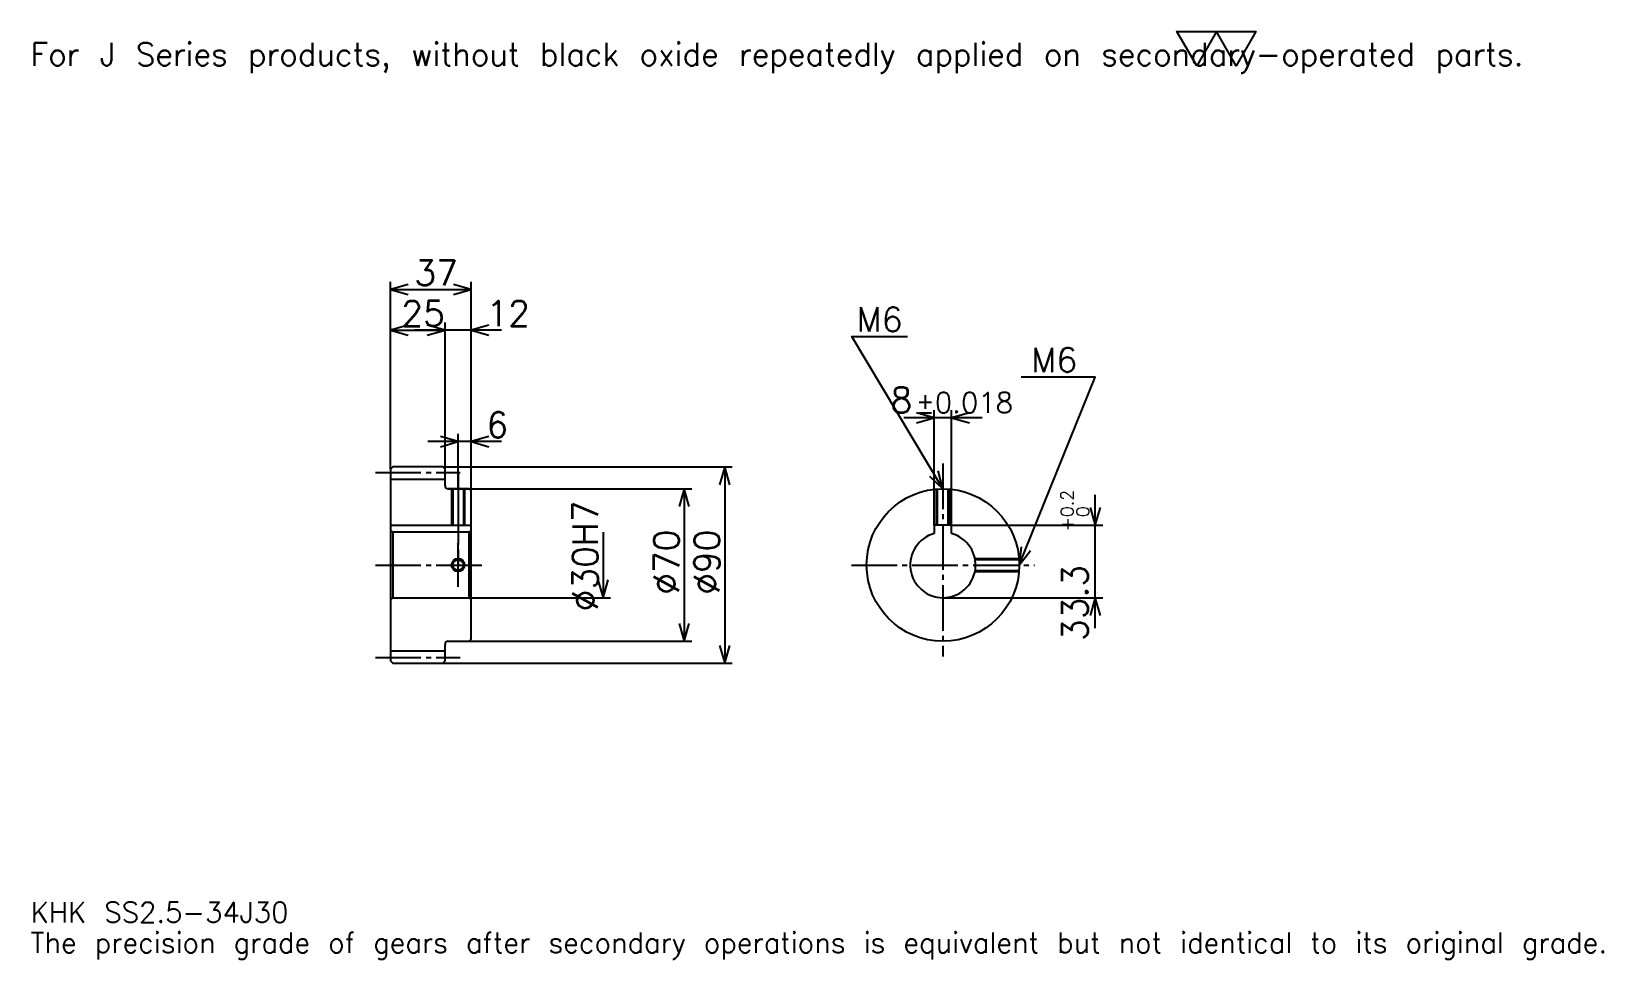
# Model space of a CAD drawing. Extents: x 24 to 745, y 9 to 434.
import ezdxf

# ---------------------------------------------------------------- set-up
doc = ezdxf.new("R2010")
doc.units = 0
doc.linetypes.add('DASHDOT', pattern=[27.913044, 20.934783, -2.326087, 2.326087, -2.326087])
doc.layers.get('0').update_dxf_attribs({"linetype": 'CONTINUOUS'})
doc.layers.add('DASHDOT', color=6, linetype='DASHDOT')
doc.styles.add('KANJI', font='TXT', dxfattribs={"bigfont": 'BIGFONT'})

msp = doc.modelspace()

# ---------------------------------------------------------------- linework, layer by layer
at = {"color": 5}
for p, q in [((188.413055, 234.57608), (188.413055, 319.478271)), ((225.413055, 234.57608), (225.413055, 319.478271)), ((188.413055, 315.989136), (225.413055, 315.989136)), ((188.413055, 297.380432), (213.413055, 297.380432)), ((239.369568, 297.380432), (199.456528, 297.380432)), ((213.413055, 234.57608), (213.413055, 300.869568)), ((437.847839, 207.876083), (437.847839, 260.630432)), ((445.847839, 207.876083), (445.847839, 260.630432)), ((459.804352, 257.141296), (423.891296, 257.141296)), ((239.369568, 246.206512), (205.456528, 246.206512)), ((219.413055, 234.57608), (219.413055, 249.695648)), ((188.413055, 233.57608), (188.413055, 234.57608)), ((212.413055, 234.57608), (225.413055, 234.57608)), ((213.413055, 233.57608), (213.413055, 234.57608)), ((219.413055, 224.57608), (219.413055, 234.57608)), ((219.413055, 224.57608), (219.413055, 234.57608)), ((225.413055, 234.57608), (345.206543, 234.57608)), ((225.413055, 223.57608), (225.413055, 234.57608)), ((341.717407, 234.57608), (341.717407, 144.57608)), ((214.913055, 224.57608), (225.413055, 224.57608)), ((225.413055, 224.57608), (326.597839, 224.57608)), ((323.108704, 224.57608), (323.108704, 154.57608)), ((511.739136, 160.619553), (511.739136, 221.832596)), ((285.891296, 204.57608), (285.891296, 174.57608)), ((445.847839, 207.876083), (515.228271, 207.876083)), ((225.413055, 174.57608), (289.380432, 174.57608)), ((441.847839, 174.57608), (515.228271, 174.57608)), ((214.913055, 154.57608), (225.413055, 154.57608)), ((225.413055, 154.57608), (326.597839, 154.57608)), ((212.413055, 144.57608), (225.413055, 144.57608)), ((225.413055, 144.57608), (345.206543, 144.57608))]:
    msp.add_line(p, q, dxfattribs=at)
at = {"color": 4}
for p, q in [((188.413055, 228.95108), (213.413055, 228.95108)), ((188.413055, 207.876083), (225.413055, 207.876083)), ((189.413055, 204.57608), (189.413055, 174.57608)), ((224.413055, 204.57608), (225.413055, 205.57608)), ((224.413055, 174.57608), (225.413055, 173.57608)), ((188.413055, 150.20108), (213.413055, 150.20108))]:
    msp.add_line(p, q, dxfattribs=at)
at = {"color": 7}
msp.add_lwpolyline([(558.260864, 418.695648), (549.189148, 434.419983), (585.476074, 434.419983), (576.404358, 418.695648), (567.332581, 434.419983), (558.260864, 418.695648)], dxfattribs=at)
at = {"color": 5}
for points in [[(196.554352, 318.315186), (188.413055, 315.989136), (196.554352, 313.663025)], [(217.271759, 313.663025), (225.413055, 315.989136), (217.271759, 318.315186)], [(196.554352, 299.706512), (188.413055, 297.380432), (196.554352, 295.054352)], [(205.271759, 295.054352), (213.413055, 297.380432), (205.271759, 299.706512)], [(205.271759, 295.054352), (213.413055, 297.380432), (205.271759, 299.706512)], [(233.554352, 299.706512), (225.413055, 297.380432), (233.554352, 295.054352)], [(441.847839, 224.57608), (399.978271, 294.358704), (425.565247, 294.358704)], [(476.847839, 189.57608), (511.739136, 275.75), (477.778259, 275.75)], [(429.706543, 254.815216), (437.847839, 257.141296), (429.706543, 259.467377)], [(453.989136, 259.467377), (445.847839, 257.141296), (453.989136, 254.815216)], [(211.271759, 243.880432), (219.413055, 246.206512), (211.271759, 248.532608)], [(233.554352, 248.532608), (225.413055, 246.206512), (233.554352, 243.880432)], [(344.043488, 226.434784), (341.717407, 234.57608), (339.391327, 226.434784)], [(435.664551, 230.360428), (441.847839, 224.57608), (439.653778, 232.753952)], [(325.434784, 216.434784), (323.108704, 224.57608), (320.782623, 216.434784)], [(509.413055, 216.01738), (511.739136, 207.876083), (514.065186, 216.01738)], [(477.747192, 197.99527), (476.847839, 189.57608), (482.059326, 196.249313)], [(283.565216, 182.717377), (285.891296, 174.57608), (288.217407, 182.717377)], [(514.065186, 166.434784), (511.739136, 174.57608), (509.413055, 166.434784)], [(320.782623, 162.717377), (323.108704, 154.57608), (325.434784, 162.717377)], [(339.391327, 152.717377), (341.717407, 144.57608), (344.043488, 152.717377)]]:
    msp.add_lwpolyline(points, dxfattribs=at)
at = {"color": 4}
for points in [[(213.413055, 226.07608), (213.413055, 233.57608), (212.413055, 234.57608), (189.413055, 234.57608), (188.413055, 233.57608), (188.413055, 173.57608)], [(214.913055, 154.57608), (224.413055, 154.57608), (225.413055, 155.57608), (225.413055, 223.57608), (224.413055, 224.57608), (214.913055, 224.57608)], [(216.413055, 224.57608), (216.413055, 207.876083)], [(216.953064, 224.57608), (216.953064, 207.876083)], [(221.873047, 224.57608), (221.873047, 207.876083)], [(222.413055, 224.57608), (222.413055, 207.876083)], [(438.847839, 207.876083), (438.847839, 224.447266)], [(439.387817, 207.876083), (439.387817, 224.489517)], [(444.307861, 207.876083), (444.307861, 224.489517)], [(444.847839, 207.876083), (444.847839, 224.447266)], [(188.413055, 173.57608), (189.413055, 174.57608), (224.413055, 174.57608), (224.413055, 204.57608), (189.413055, 204.57608), (188.413055, 205.57608)], [(445.847839, 204.032913), (445.847839, 207.876083), (437.847839, 207.876083), (437.847839, 204.032913)], [(456.544769, 192.57608), (476.719025, 192.57608)], [(456.644745, 192.036087), (476.761292, 192.036087)], [(456.544769, 186.57608), (476.719025, 186.57608)], [(456.644745, 187.116074), (476.761292, 187.116074)], [(188.413055, 173.57608), (188.413055, 145.57608), (189.413055, 144.57608), (212.413055, 144.57608), (213.413055, 145.57608), (213.413055, 153.07608)]]:
    msp.add_lwpolyline(points, dxfattribs=at)
for centre, radius in [((441.847839, 189.57608), 35), ((219.413055, 189.57608), 2.46)]:
    msp.add_circle(centre, radius, dxfattribs=at)
at = {"color": 7}
msp.add_circle((219.413055, 189.57608), 3, dxfattribs=at)
at = {"color": 4}
for centre, radius, start, end in [((214.913055, 226.07608), 1.5, 180, 270), ((441.847839, 189.57608), 15, 105.466010323, 74.533989677), ((214.913055, 153.07608), 1.5, 90, 180)]:
    msp.add_arc(centre, radius, start, end, dxfattribs=at)
at = {"layer": 'DASHDOT', "color": 7}
for p, q in [((181.434799, 232.07608), (220.391312, 232.07608)), ((441.847839, 236.206512), (441.847839, 147.597824)), ((219.413055, 224.57608), (219.413055, 189.57608)), ((181.434799, 189.57608), (232.391312, 189.57608)), ((399.869568, 189.57608), (483.826111, 189.57608)), ((181.434799, 147.07608), (220.391312, 147.07608))]:
    msp.add_line(p, q, dxfattribs=at)
for points in [[(219.413055, 231.554337), (219.413055, 200.897827)], [(219.413055, 179.597824), (219.413055, 199.554337)], [(209.434799, 189.57608), (229.391312, 189.57608)]]:
    msp.add_lwpolyline(points, dxfattribs=at)

# ---------------------------------------------------------------- texts
at = {"color": 7, "style": 'KANJI'}
for s, height, p in [('For J Series products, without black oxide repeatedly applied on secondary-operated parts.', 10.467391, (23.26087, 418.695648)), ('37', 11.630435, (199.353271, 317.849976)), ('25', 11.630435, (193.353271, 299.241302)), ('12', 11.630435, (232.391312, 299.241302)), ('M6', 11.165218, (402.304382, 296.684784)), ('M6', 11.165218, (482.43042, 278.07608)), ('8', 11.630435, (417.840332, 259.467377)), ('%%p0.018', 9.304348, (429.353027, 259.467377)), ('6', 11.630435, (232.391312, 248.067383)), ('KHK SS2.5-34J30', 9.304348, (23.26087, 25.586956)), ('The precision grade of gears after secondary operations is equivalent but not identical to its original grade.', 9.304348, (23.26087, 11.630435))]:
    msp.add_text(s, height=height, dxfattribs=at).set_placement(p)
for s, height, p in [('%%c30H7', 11.630435, (283.565216, 168.35054)), ('0.2', 5.815217, (501.736969, 211.587708)), ('+', 5.815217, (501.736969, 205.074661)), ('0', 5.815217, (508.947845, 211.587708)), ('%%c70', 11.630435, (320.782623, 175.910324)), ('%%c90', 11.630435, (339.391327, 175.910324)), ('33.3', 11.630435, (508.25, 154.733551))]:
    msp.add_text(s, height=height, rotation=90, dxfattribs=at).set_placement(p)

doc.saveas('drawing.dxf')
